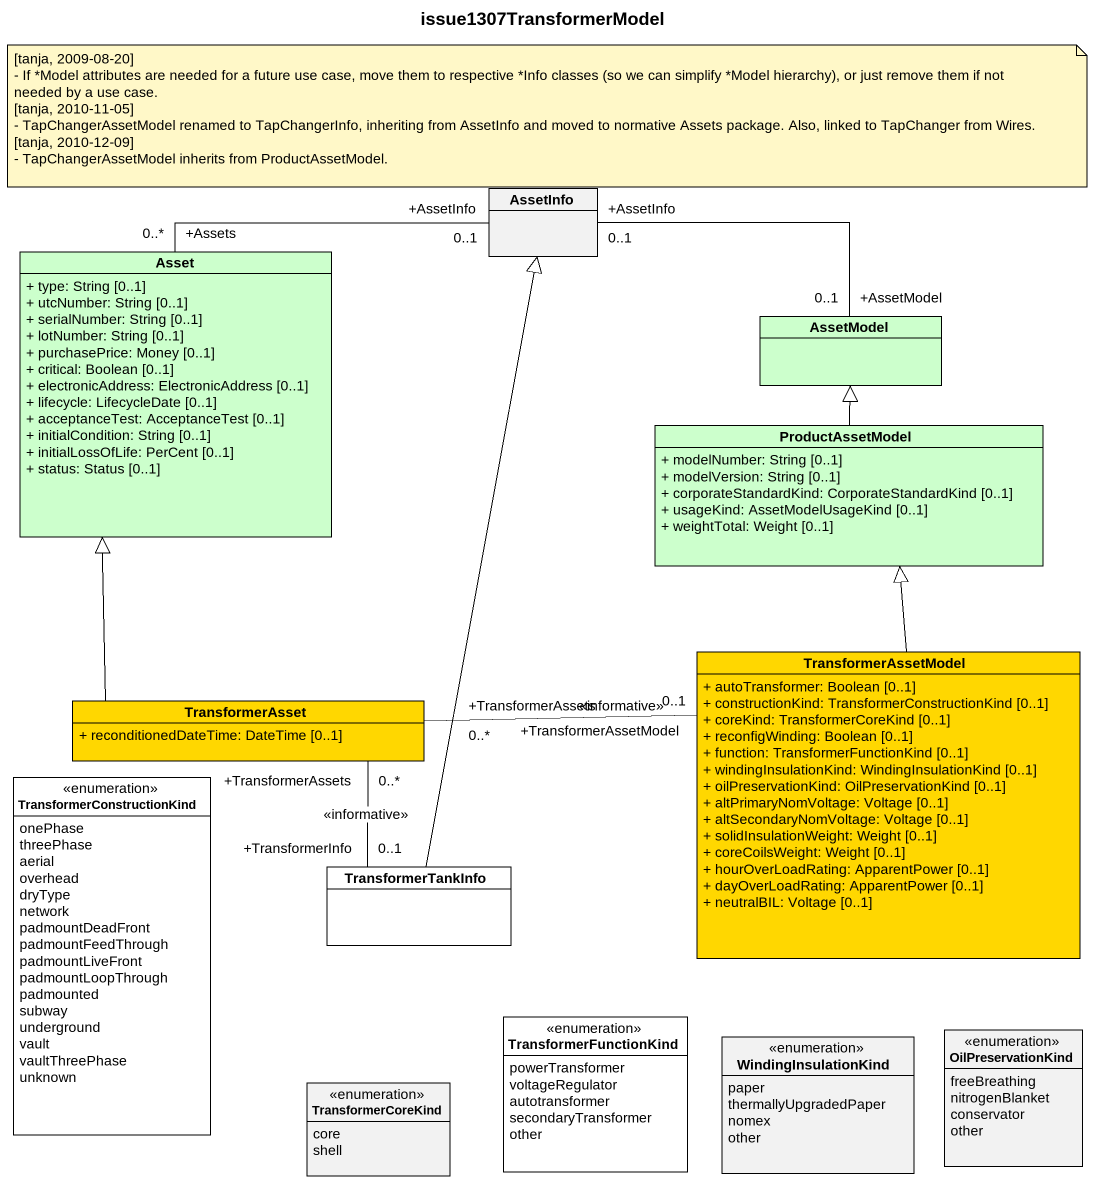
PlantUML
@startuml
title issue1307TransformerModel
hide circle
hide empty members
skinparam classAttributeIconSize 0
class AssetInfo
class Asset #CCFFCC {
  + type: String [0..1]
  + utcNumber: String [0..1]
  + serialNumber: String [0..1]
  + lotNumber: String [0..1]
  + purchasePrice: Money [0..1]
  + critical: Boolean [0..1]
  + electronicAddress: ElectronicAddress [0..1]
  + lifecycle: LifecycleDate [0..1]
  + acceptanceTest: AcceptanceTest [0..1]
  + initialCondition: String [0..1]
  + initialLossOfLife: PerCent [0..1]
  + status: Status [0..1]
}
class AssetModel #CCFFCC
class ProductAssetModel #CCFFCC {
  + modelNumber: String [0..1]
  + modelVersion: String [0..1]
  + corporateStandardKind: CorporateStandardKind [0..1]
  + usageKind: AssetModelUsageKind [0..1]
  + weightTotal: Weight [0..1]
}
class TransformerAssetModel #FFD700 {
  + autoTransformer: Boolean [0..1]
  + constructionKind: TransformerConstructionKind [0..1]
  + coreKind: TransformerCoreKind [0..1]
  + reconfigWinding: Boolean [0..1]
  + function: TransformerFunctionKind [0..1]
  + windingInsulationKind: WindingInsulationKind [0..1]
  + oilPreservationKind: OilPreservationKind [0..1]
  + altPrimaryNomVoltage: Voltage [0..1]
  + altSecondaryNomVoltage: Voltage [0..1]
  + solidInsulationWeight: Weight [0..1]
  + coreCoilsWeight: Weight [0..1]
  + hourOverLoadRating: ApparentPower [0..1]
  + dayOverLoadRating: ApparentPower [0..1]
  + neutralBIL: Voltage [0..1]
}
class TransformerAsset #FFD700 {
  + reconditionedDateTime: DateTime [0..1]
}
enum TransformerConstructionKind #FFFFFF {
  onePhase
  threePhase
  aerial
  overhead
  dryType
  network
  padmountDeadFront
  padmountFeedThrough
  padmountLiveFront
  padmountLoopThrough
  padmounted
  subway
  underground
  vault
  vaultThreePhase
  unknown
}
class TransformerTankInfo #FFFFFF
enum TransformerFunctionKind #FFFFFF {
  powerTransformer
  voltageRegulator
  autotransformer
  secondaryTransformer
  other
}
enum WindingInsulationKind {
  paper
  thermallyUpgradedPaper
  nomex
  other
}
enum OilPreservationKind {
  freeBreathing
  nitrogenBlanket
  conservator
  other
}
enum TransformerCoreKind {
  core
  shell
}
Asset "+Assets\n0..*" -right- "+AssetInfo\n0..1" AssetInfo
AssetModel "+AssetModel\n0..1" -left- "+AssetInfo\n0..1" AssetInfo
ProductAssetModel -up-|> AssetModel
TransformerAssetModel -up-|> ProductAssetModel
TransformerAsset -up-|> Asset
TransformerAsset "+TransformerAssets\n0..*" -right- "+TransformerAssetModel\n0..1" TransformerAssetModel : <<informative>>
TransformerTankInfo -up-|> AssetInfo
TransformerTankInfo "+TransformerInfo\n0..1" -up- "+TransformerAssets\n0..*" TransformerAsset : <<informative>>
note as N1
  [tanja, 2009-08-20]
  - If *Model attributes are needed for a future use case, move them to respective *Info classes (so we can simplify *Model hierarchy), or just remove them if not needed by a use case.
  [tanja, 2010-11-05]
  - TapChangerAssetModel renamed to TapChangerInfo, inheriting from AssetInfo and moved to normative Assets package. Also, linked to TapChanger from Wires.
  [tanja, 2010-12-09]
  - TapChangerAssetModel inherits from ProductAssetModel.
end note
@enduml
